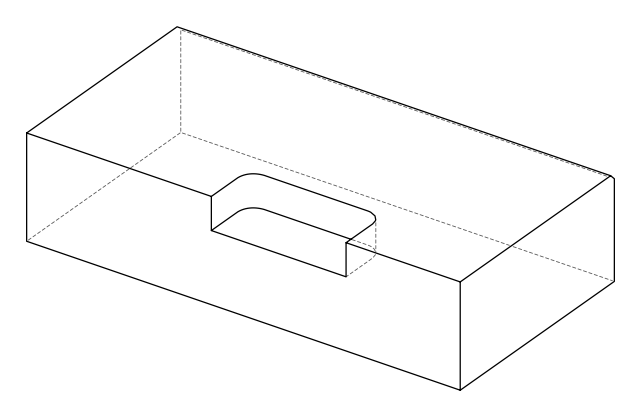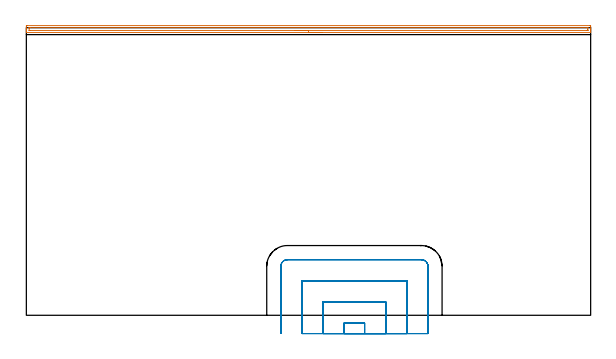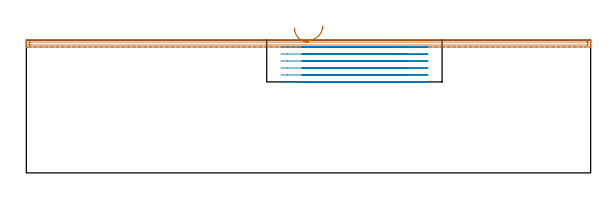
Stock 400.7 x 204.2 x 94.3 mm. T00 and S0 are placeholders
(PLAN: 2 operations, 1 tool changes, 16.9 min)
(1 AREA_MILL | FG_CHAMFER_SURFACE | UGT0205_001 | 6.59 min | 4810 mm3)
(2 MILL_SLOT | SLOT_PARTIAL_RECTANGULAR | UGT0201_136 | Follow Part, ap 5, ae 75% | 10.29 min | 180312 mm3)
(TOOL UGT0205_001 | Chamfer Mill 20 x 3 x 45 deg. | D20 FL50 Z2)
(TOOL UGT0201_136 | Carbide End Mill 20.0 | D20 FL30 Z4)
(OP 1 AREA_MILL)
G17 G21 G94 G90
T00 M6
G54
G17 G0 G90 X210.35 Y200.8 S1061 M3
G43 Z104.3 H0
G94 G1 X210.312 Z103.428 F250.
X210.198 Z102.563
X210.009 Z101.712
X209.747 Z100.88
X209.413 Z100.074
X209.01 Z99.3
X208.542 Z98.564
X208.011 Z97.872
X207.421 Z97.229
X206.778 Z96.64
X206.086 Z96.108
X205.35 Z95.64
X204.576 Z95.237
X203.77 Z94.903
X202.938 Z94.641
X202.087 Z94.452
X201.222 Z94.338
X200.35 Z94.3
X0.175
X0.01 Y200.803 Z94.288
X0.002 Y200.907 Z94.185
X0. Y201.018 Z94.082
Y201.265 Z93.834
Y201.946 Z93.148
Y203.156 Z91.94
Y203.685 Z91.41
Y205.158 Z89.937
X0.003 Y205.423 Z89.673
X0.01 Y205.694 Z89.403
X0.339 Y205.698 Z89.4
X0.622 Y205.7
X400.078
X400.361 Y205.698
X400.69 Y205.694 Z89.402
X400.7 Y205.423 Z89.673
Y203.685 Z91.41
Y203.156 Z91.941
Y202.815 Z92.28
Y202.287 Z92.809
Y201.946 Z93.148
Y201.265 Z93.835
Y201.018 Z94.082
X400.698 Y200.907 Z94.185
X400.69 Y200.803 Z94.288
X400.525 Y200.8 Z94.3
X200.35
Y202.214 Z92.886
X2.409 Y202.215 Z92.885
X2.132 Y202.216 Z92.884
X2.047 Y202.219 Z92.881
X2.012 Y202.221 Z92.879
X2.01 Y202.24 Z92.86
X2.003 Y202.342 Z92.758
X2. Y203.685 Z91.415
X2.001 Y204.082 Z91.018
X2.004 Y204.215 Z90.885
X2.009 Y204.263 Z90.837
X2.013 Y204.279 Z90.821
X2.024 Y204.281 Z90.819
X2.1 Y204.283 Z90.817
X2.409 Y204.285 Z90.815
X2.685 Y204.286 Z90.814
X398.291 Y204.285 Z90.815
X398.568 Y204.284 Z90.816
X398.653 Y204.281 Z90.819
X398.688 Y204.279 Z90.821
X398.69 Y204.26 Z90.84
X398.697 Y204.158 Z90.942
X398.7 Y202.815 Z92.285
X398.699 Y202.418 Z92.682
X398.696 Y202.285 Z92.815
X398.691 Y202.238 Z92.862
X398.687 Y202.22 Z92.88
X398.676 Y202.219 Z92.881
X398.6 Y202.217 Z92.883
X398.291 Y202.215 Z92.885
X398.015 Y202.214 Z92.886
X200.35
X199.479 Z92.924
X198.614 Z93.038
X197.762 Z93.227
X196.93 Z93.489
X196.124 Z93.823
X195.35 Z94.226
X194.614 Z94.694
X193.922 Z95.225
X193.279 Z95.815
X192.69 Z96.458
X192.159 Z97.15
X191.69 Z97.886
X191.287 Z98.66
X190.953 Z99.466
X190.691 Z100.298
X190.502 Z101.149
X190.388 Z102.014
X190.35 Z102.886
G0 Z104.3
M5
M2
(OP 2 MILL_SLOT)
G17 G21 G94 G90
T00 M6
G54
G17 G0 G90 X240.2 Y-13. S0 M3
G43 Z104.3 H0
Z89.35
G94 G1 Y-10. F250.
Y-5.5 F500.
X225.7
Y-10.
Y-13. F250.
X255.2
Y-10.
Y9.5 F500.
X210.7
Y-10.
Y-13. F250.
X270.2
Y-10.
Y24.5 F500.
X195.7
Y-10.
Y-13. F250.
X285.2
Y-10.
Y34.8 F500.
G3 X280.5 Y39.5 R4.7
G1 X185.4
G3 X180.7 Y34.8 R4.7
G1 Y-10.
Y-13. F250.
G0 X240.2 Z84.4
G1 Y-10.
Y-5.5 F500.
X225.7
Y-10.
Y-13. F250.
X255.2
Y-10.
Y9.5 F500.
X210.7
Y-10.
Y-13. F250.
X270.2
Y-10.
Y24.5 F500.
X195.7
Y-10.
Y-13. F250.
X285.2
Y-10.
Y34.8 F500.
G3 X280.5 Y39.5 R4.7
G1 X185.4
G3 X180.7 Y34.8 R4.7
G1 Y-10.
Y-13. F250.
G0 X240.2 Z79.45
G1 Y-10.
Y-5.5 F500.
X225.7
Y-10.
Y-13. F250.
X255.2
Y-10.
Y9.5 F500.
X210.7
Y-10.
Y-13. F250.
X270.2
Y-10.
Y24.5 F500.
X195.7
Y-10.
Y-13. F250.
X285.2
Y-10.
Y34.8 F500.
G3 X280.5 Y39.5 R4.7
G1 X185.4
G3 X180.7 Y34.8 R4.7
G1 Y-10.
Y-13. F250.
G0 X240.2 Z74.5
G1 Y-10.
Y-5.5 F500.
X225.7
Y-10.
Y-13. F250.
X255.2
Y-10.
Y9.5 F500.
X210.7
Y-10.
Y-13. F250.
X270.2
Y-10.
Y24.5 F500.
X195.7
Y-10.
Y-13. F250.
X285.2
Y-10.
Y34.8 F500.
G3 X280.5 Y39.5 R4.7
G1 X185.4
G3 X180.7 Y34.8 R4.7
G1 Y-10.
Y-13. F250.
G0 X240.2 Z69.55
G1 Y-10.
Y-5.5 F500.
X225.7
Y-10.
Y-13. F250.
X255.2
Y-10.
Y9.5 F500.
X210.7
Y-10.
Y-13. F250.
X270.2
Y-10.
Y24.5 F500.
X195.7
Y-10.
Y-13. F250.
X285.2
Y-10.
Y34.8 F500.
G3 X280.5 Y39.5 R4.7
G1 X185.4
G3 X180.7 Y34.8 R4.7
G1 Y-10.
Y-13. F250.
G0 X240.2 Z64.6
G1 Y-10.
Y-5.5 F500.
X225.7
Y-10.
Y-13. F250.
X255.2
Y-10.
Y9.5 F500.
X210.7
Y-10.
Y-13. F250.
X270.2
Y-10.
Y24.5 F500.
X195.7
Y-10.
Y-13. F250.
X285.2
Y-10.
Y34.8 F500.
G3 X280.5 Y39.5 R4.7
G1 X185.4
G3 X180.7 Y34.8 R4.7
G1 Y-10.
Y-13. F250.
G0 Z104.3
M5
M2
